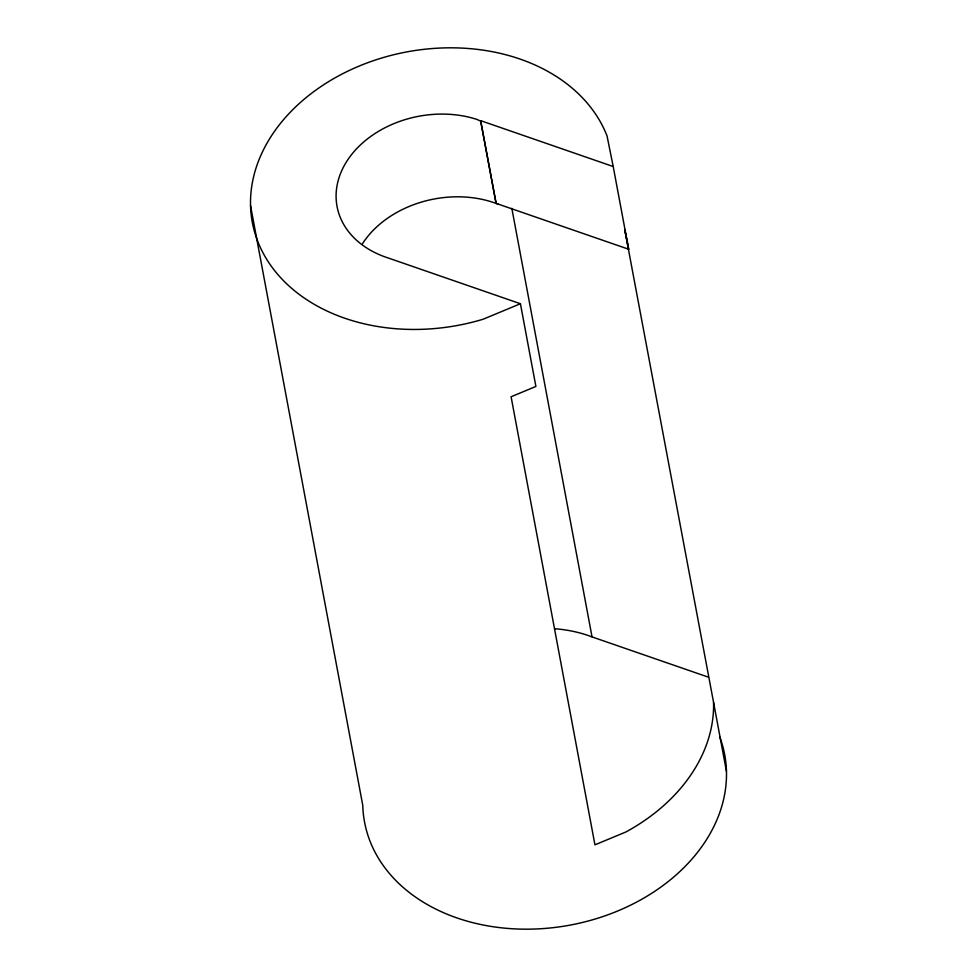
<?xml version="1.0" encoding="UTF-8"?>
<svg xmlns="http://www.w3.org/2000/svg" width="977" height="977" viewBox="0 0 977 977"><rect width="100%" height="100%" fill="white"/><g stroke="black" fill="none" stroke-linecap="round" stroke-linejoin="round"><path stroke-width="1.47" d="M496.096 203.375L480.623 120.647L613.202 166.53L628.687 249.245L496.096 203.375L480.623 120.647M497.916 203.998L492.445 202.141A96.992 73.641 -10.6 0 0 362.516 243.652M624.914 230.621L713.564 702.402A183.2 139.1 -10.6 0 1 625.903 831.977L594.944 844.836L511.093 396.76L535.897 386.452L520.423 303.737L483.09 319.247A183.2 139.1 -10.6 0 1 257.708 241.258A183.2 139.1 -10.6 0 1 381.677 58.022A183.2 139.1 -10.6 0 1 607.059 136.011L613.202 166.53M520.423 303.737L387.808 257.843A96.992 73.641 -10.6 0 1 347.03 160.924A96.992 73.641 -10.6 0 1 476.959 119.426L480.379 121.014M554.875 628.748A118.547 90.006 -10.6 0 1 592.038 636.906L708.484 677.195M624.816 230.035L628.687 249.245M713.564 702.402L726.461 771.329M511.826 208.309L592.038 636.906M250.539 205.671L362.772 805.39A183.2 139.1 -10.6 0 0 571.118 924.914A183.2 139.1 -10.6 0 0 719.829 737.146"/></g></svg>
